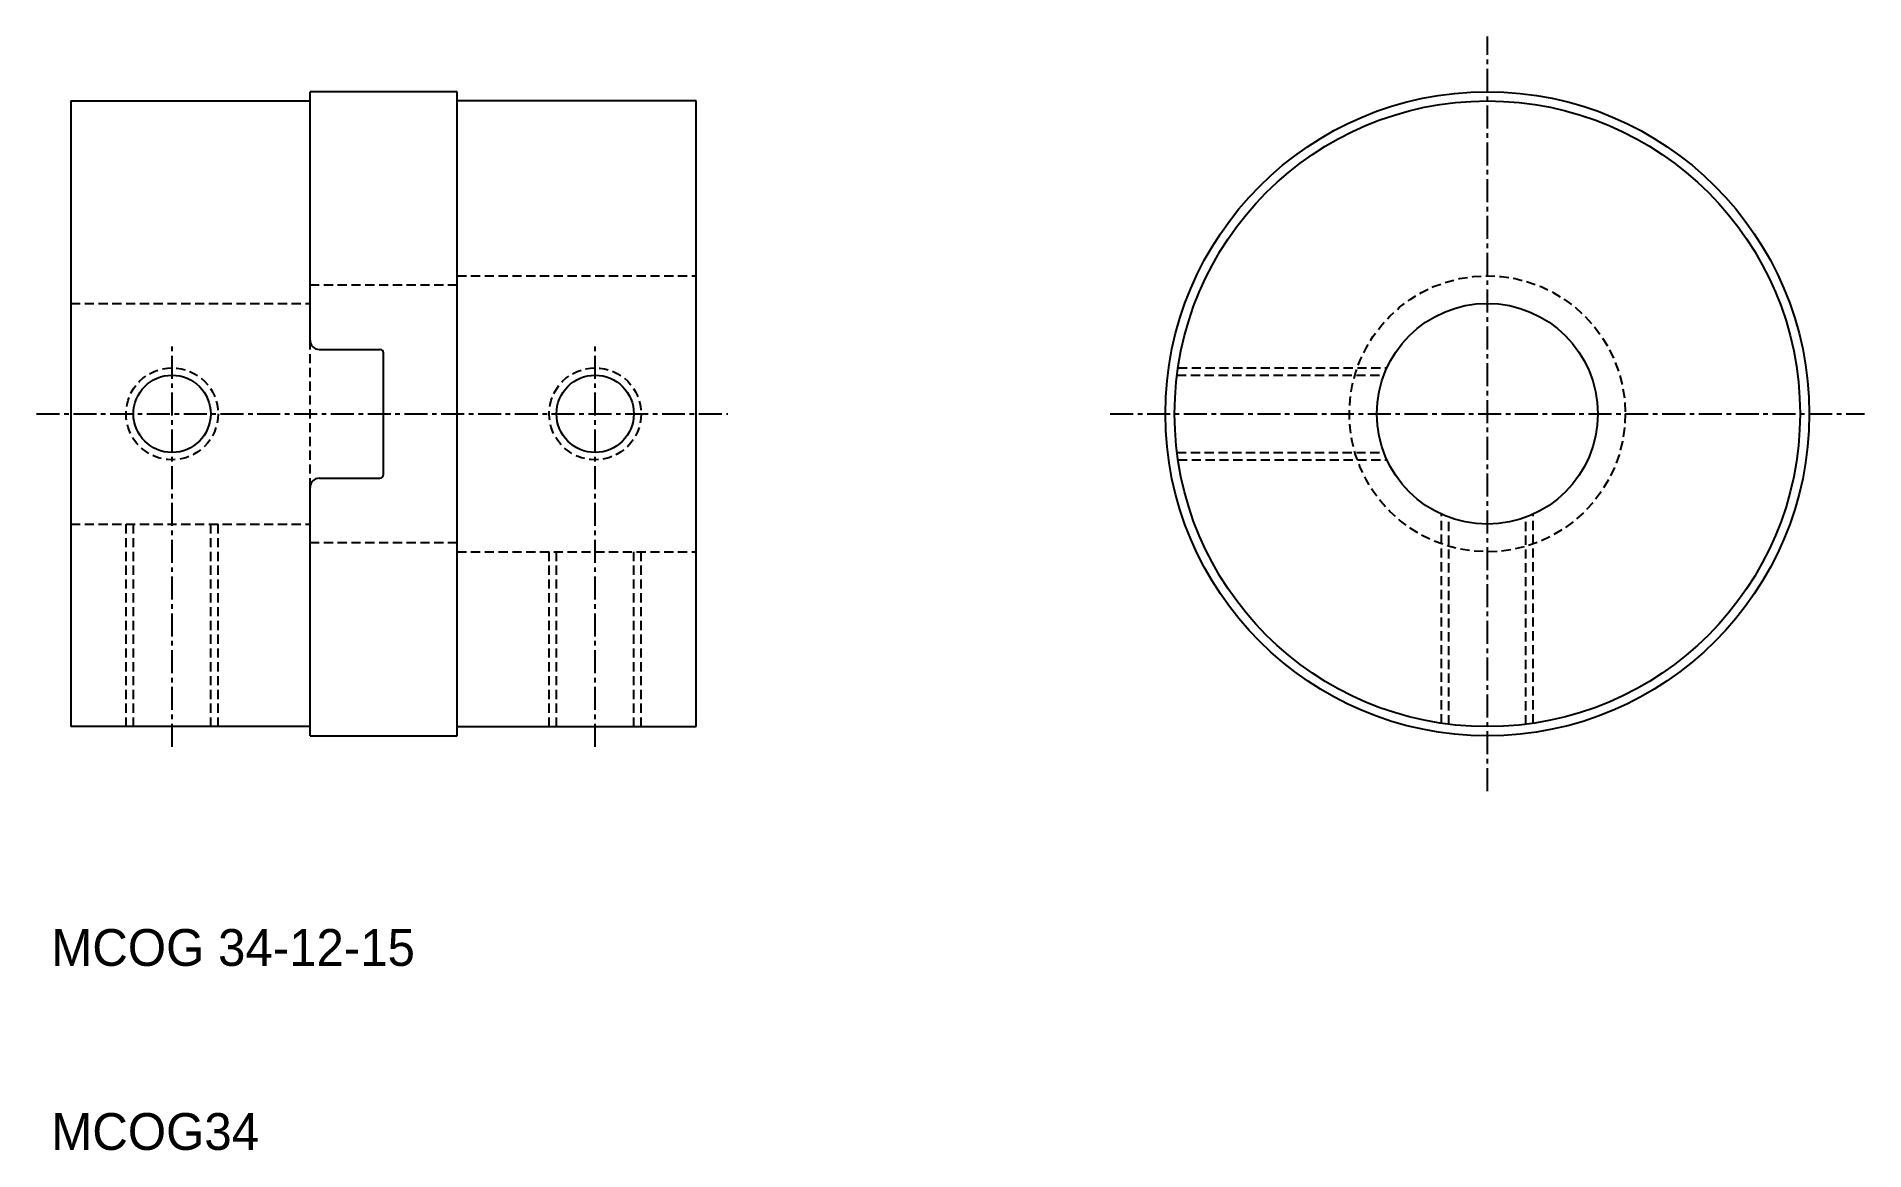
# Model space of a CAD drawing. Extents: x 241.9 to 341.3, y 164.9 to 225.4.
import ezdxf

# ---------------------------------------------------------------- set-up
doc = ezdxf.new("R2010")
doc.units = 0
doc.linetypes.add('CENTER', pattern=[2, 1.25, -0.25, 0.25, -0.25])
doc.linetypes.add('DASHED', pattern=[0.75, 0.5, -0.25])
doc.layers.get('0').update_dxf_attribs({"linetype": 'CONTINUOUS'})
doc.layers.add('CENTER', color=1, linetype='CENTER')

msp = doc.modelspace()

# ---------------------------------------------------------------- linework, layer by layer
at = {"color": 7, "linetype": 'CONTINUOUS'}
for p, q in [((243.774, 221.898), (243.774, 187.898)), ((243.774, 221.898), (256.774, 221.898)), ((256.774, 221.898), (256.774, 222.398)), ((264.774, 222.398), (256.774, 222.398)), ((256.774, 208.898), (256.774, 221.898)), ((264.774, 221.898), (264.774, 222.398)), ((277.774, 221.898), (264.774, 221.898)), ((264.774, 187.898), (264.774, 221.898)), ((277.774, 187.898), (277.774, 221.898)), ((257.274, 208.398), (260.574, 208.398)), ((260.774, 201.598), (260.774, 208.198)), ((256.774, 187.898), (256.774, 200.898)), ((257.274, 201.398), (260.574, 201.398)), ((256.774, 187.898), (243.774, 187.898)), ((256.774, 187.398), (256.774, 187.898)), ((264.774, 187.898), (277.774, 187.898)), ((264.774, 187.398), (264.774, 187.898)), ((256.774, 187.398), (264.774, 187.398))]:
    msp.add_line(p, q, dxfattribs=at)
at = {"color": 3, "linetype": 'DASHED'}
for p, q in [((256.774, 211.898), (264.774, 211.898)), ((264.774, 212.398), (277.774, 212.398)), ((243.774, 210.898), (256.774, 210.898)), ((256.774, 200.898), (256.774, 208.898)), ((303.904, 206.998), (315.153, 206.998)), ((303.958, 207.398), (315.319, 207.398)), ((303.904, 202.798), (315.153, 202.798)), ((303.958, 202.398), (315.319, 202.398)), ((243.774, 198.898), (256.774, 198.898)), ((246.774, 187.898), (246.774, 198.898)), ((247.174, 187.898), (247.174, 198.898)), ((251.374, 187.898), (251.374, 198.898)), ((251.774, 187.898), (251.774, 198.898)), ((318.274, 188.083), (318.274, 199.443)), ((318.674, 188.028), (318.674, 199.277)), ((322.874, 188.028), (322.874, 199.277)), ((323.274, 188.083), (323.274, 199.443)), ((256.774, 197.898), (264.774, 197.898)), ((264.774, 197.398), (277.774, 197.398)), ((269.774, 187.898), (269.774, 197.398)), ((270.174, 187.898), (270.174, 197.398)), ((274.374, 187.898), (274.374, 197.398)), ((274.774, 187.898), (274.774, 197.398))]:
    msp.add_line(p, q, dxfattribs=at)
at = {"color": 7, "linetype": 'CONTINUOUS'}
for centre, radius in [((320.774, 204.898), 17.5), ((320.774, 204.898), 17), ((320.774, 204.898), 6), ((249.274, 204.898), 2.1), ((272.274, 204.898), 2.1)]:
    msp.add_circle(centre, radius, dxfattribs=at)
at = {"color": 3, "linetype": 'DASHED'}
for centre, radius in [((320.774, 204.898), 7.5), ((249.274, 204.898), 2.5), ((272.274, 204.898), 2.5)]:
    msp.add_circle(centre, radius, dxfattribs=at)
at = {"color": 7, "linetype": 'CONTINUOUS'}
for centre, radius, start, end in [((257.274, 208.898), 0.5, 180, 270), ((260.574, 208.198), 0.2, 0, 90), ((257.274, 200.898), 0.5, 90, 180), ((260.574, 201.598), 0.2, 270, 0)]:
    msp.add_arc(centre, radius, start, end, dxfattribs=at)
at = {"layer": 'CENTER', "color": 1, "linetype": 'CENTER'}
for p, q in [((320.774, 184.398), (320.774, 225.398)), ((249.274, 186.803), (249.274, 208.548)), ((272.274, 186.803), (272.274, 208.548)), ((241.908, 204.898), (279.481, 204.898)), ((300.274, 204.898), (341.274, 204.898))]:
    msp.add_line(p, q, dxfattribs=at)

# ---------------------------------------------------------------- texts
at = {"color": 7, "linetype": 'CONTINUOUS'}
for s, p in [('MCOG 34-12-15', (242.71, 174.898)), ('MCOG34', (242.71, 164.898))]:
    msp.add_text(s, height=2, dxfattribs=at).set_placement(p)

doc.saveas('drawing.dxf')
